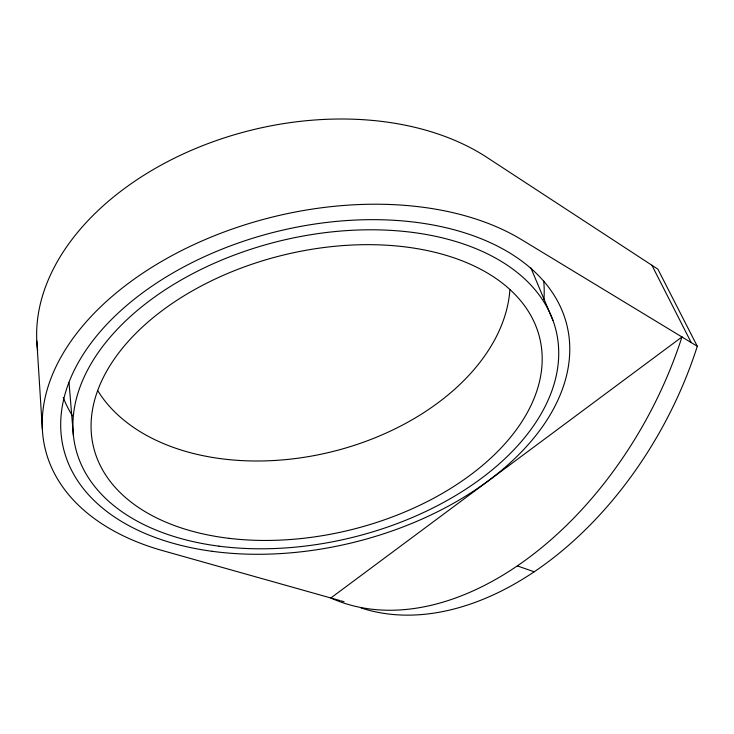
<?xml version="1.0" encoding="UTF-8"?>
<svg xmlns="http://www.w3.org/2000/svg" width="734" height="734" viewBox="0 0 734 734"><rect width="100%" height="100%" fill="white"/><g stroke="black" fill="none" stroke-linecap="round" stroke-linejoin="round"><path stroke-width="1.1" d="M339.787 600.513L162.966 550.72A276.975 171.453 -13.8 0 1 111.173 297.206A276.975 171.453 -13.8 0 1 521.599 239.679L697.3 346.283A308.564 203.96 -61.8 0 1 361.027 607.936M340.787 600.788L344.072 601.715M517.433 565.942L534.123 571.758M697.3 346.283L657.875 269.158L486.807 157.315A261.625 176.481 -13.7 0 0 192.051 150.03A261.625 176.481 -13.7 0 0 37.682 350.641M651.902 265.258L691.217 342.594M530.902 267.947L552.913 320.327M69.051 382.79L73.409 435.629M36.819 341.081L42.343 429.078M543.72 281.122A248.266 163.865 -13.7 0 1 543.958 299.38M72.455 415.857A248.266 163.865 -13.7 0 1 63.252 397.608M509.919 289.425A217.053 145.763 -13.7 0 1 331.364 451.869A217.053 145.763 -13.7 0 1 97.686 390.58M681.95 336.97L330.823 597.99A312.179 202.969 -61.9 0 0 681.95 336.97M211.979 551.28A259.148 160.104 -13.8 0 0 568.373 332.309A259.148 160.104 -13.8 0 0 165.333 277.489A259.148 160.104 -13.8 0 0 211.979 551.28M218.934 546.169A247.321 152.608 -13.8 0 0 557.198 335.97A247.321 152.608 -13.8 0 0 171.306 285.893A247.321 152.608 -13.8 0 0 218.934 546.169M228.98 538.325A229.659 141.46 -13.8 0 0 540.472 341.438A229.659 141.46 -13.8 0 0 180.436 298.041A229.659 141.46 -13.8 0 0 228.98 538.325"/></g></svg>
